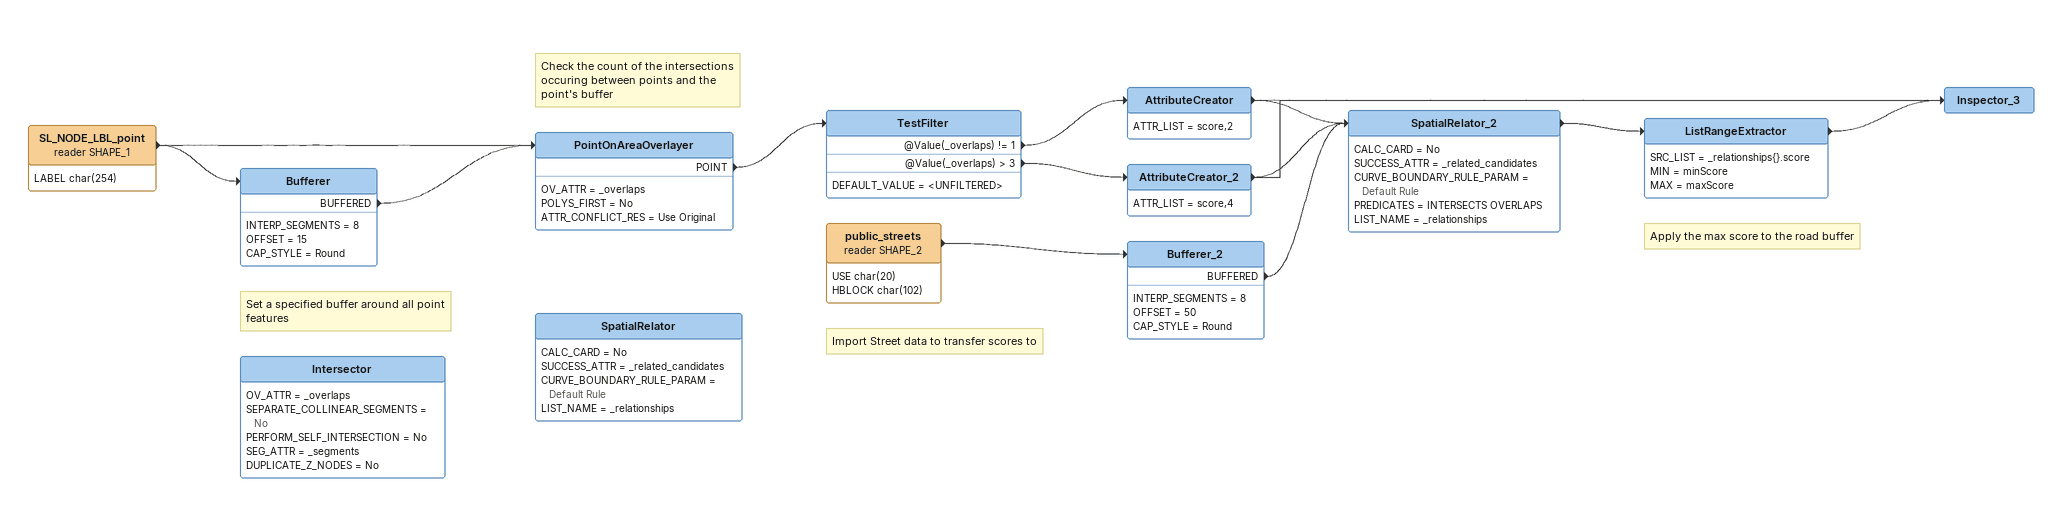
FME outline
SL_NODE_LBL_point (reader SHAPE_1)
    attributes: LABEL char(254)
    -> Bufferer
    -> PointOnAreaOverlayer
Note: Set a specified buffer around all point features
Bufferer
    INTERP_SEGMENTS = 8
    OFFSET = 15
    CAP_STYLE = Round
    BUFFERED -> PointOnAreaOverlayer
Note: Check the count of the intersections occuring between points and the point's buffer
PointOnAreaOverlayer
    OV_ATTR = _overlaps
    POLYS_FIRST = No
    ATTR_CONFLICT_RES = Use Original
    POINT -> TestFilter
TestFilter
    DEFAULT_VALUE = <UNFILTERED>
    @Value(_overlaps) != 1 -> AttributeCreator
    @Value(_overlaps) > 3 -> AttributeCreator_2
AttributeCreator
    ATTR_LIST = score,2
    -> SpatialRelator_2
    -> Inspector_3
AttributeCreator_2
    ATTR_LIST = score,4
    -> SpatialRelator_2
    -> Inspector_3
Intersector
    OV_ATTR = _overlaps
    SEPARATE_COLLINEAR_SEGMENTS = No
    PERFORM_SELF_INTERSECTION = No
    SEG_ATTR = _segments
    DUPLICATE_Z_NODES = No
SpatialRelator
    CALC_CARD = No
    SUCCESS_ATTR = _related_candidates
    CURVE_BOUNDARY_RULE_PARAM = Default Rule
    LIST_NAME = _relationships
Note: Import Street data to transfer scores to
public_streets (reader SHAPE_2)
    attributes: USE char(20), HBLOCK char(102)
    -> Bufferer_2
Bufferer_2
    INTERP_SEGMENTS = 8
    OFFSET = 50
    CAP_STYLE = Round
    BUFFERED -> SpatialRelator_2
SpatialRelator_2
    CALC_CARD = No
    SUCCESS_ATTR = _related_candidates
    CURVE_BOUNDARY_RULE_PARAM = Default Rule
    PREDICATES = INTERSECTS OVERLAPS
    LIST_NAME = _relationships
    -> ListRangeExtractor
Note: Apply the max score to the road buffer
ListRangeExtractor
    SRC_LIST = _relationships{}.score
    MIN = minScore
    MAX = maxScore
    -> Inspector_3
Inspector_3
